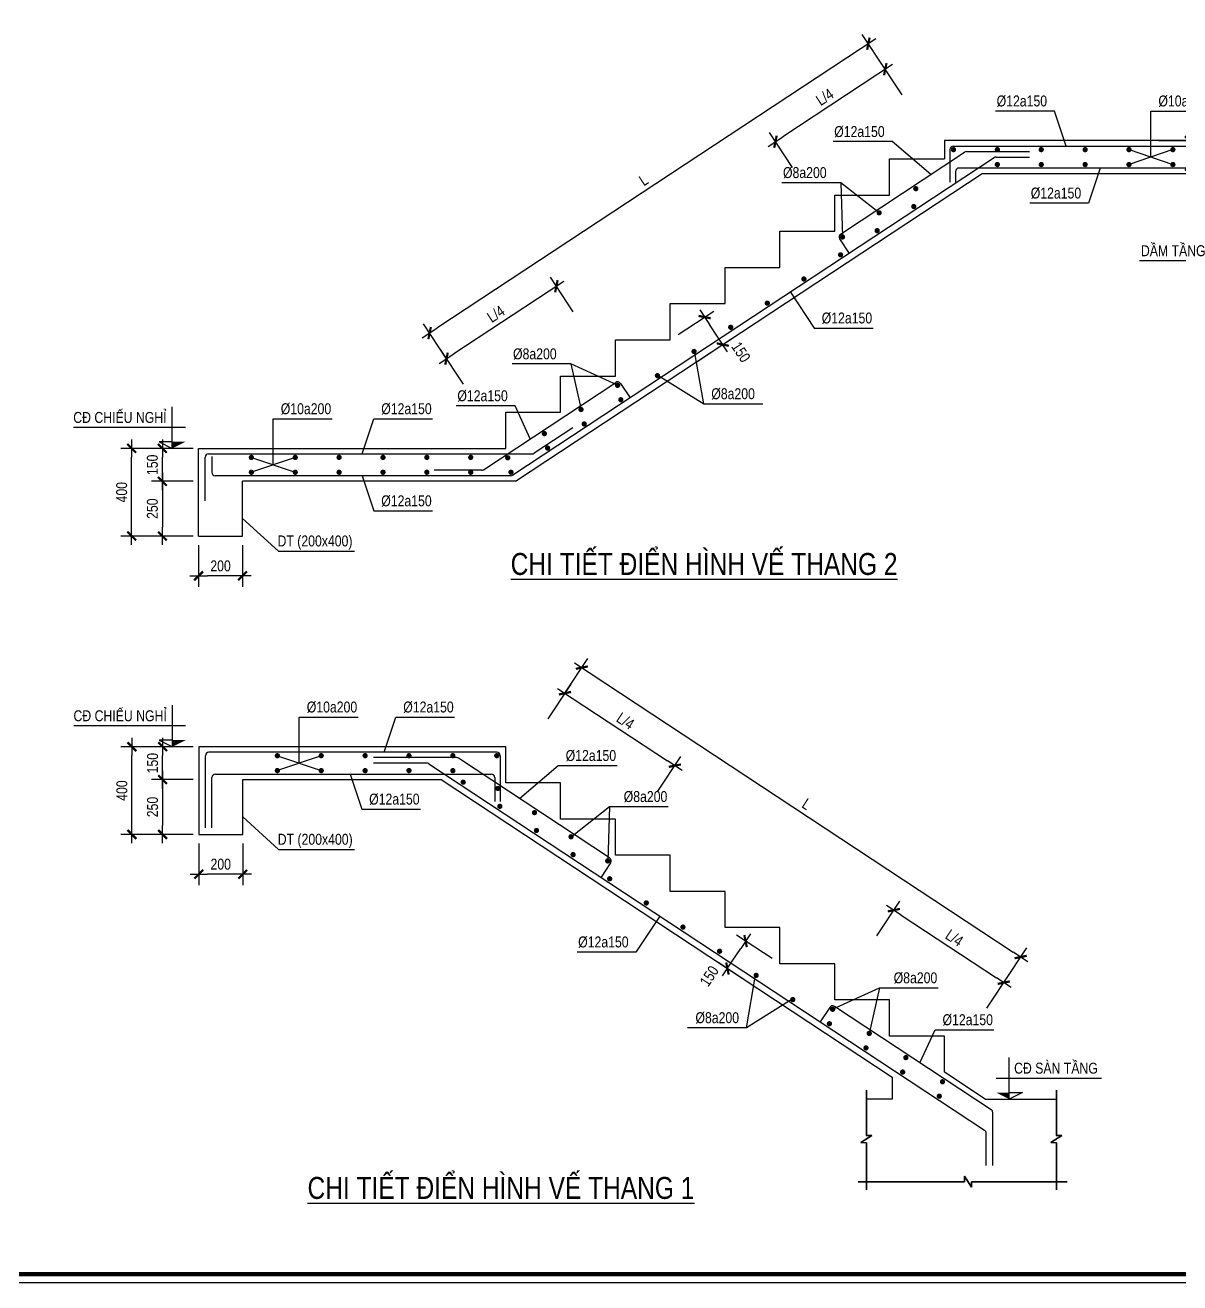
# Model space of a CAD drawing. Header units: millimetres. Extents: x 379264 to 1158416, y -283062 to 356890.
# Drawn here: x 1084734 to 1097892, y -30402 to -16063 of the extents above; entities that cross this region are included whole.
import ezdxf
from ezdxf.enums import TextEntityAlignment as Align

# ---------------------------------------------------------------- set-up
doc = ezdxf.new("R2010")
doc.units = ezdxf.units.MM
doc.linetypes.add('HIDDEN', pattern=[9.525, 6.35, -3.175])
for name, color, linetype in [('01PM. TEXT A', 3, 'Continuous'), ('02PM. TEXT B', 4, 'Continuous'), ('04PM. THIN', 7, 'Continuous'), ('05PM. FRAME', 4, 'Continuous'), ('06PM. HIDDEN', 4, 'HIDDEN'), ('08PM. SSS X', 6, 'Continuous'), ('11PM. DIM', 2, 'Continuous'), ('BLOCK A - CHI TIET THANG 4$0$Net cat Tuong', 4, 'Continuous')]:
    doc.layers.add(name, color=color, linetype=linetype)
doc.styles.add('[PMDC2013]STYLE', font='arial.ttf', dxfattribs={"width": 0.8})
doc.dimstyles.new('20', dxfattribs={"dimtxt": 250, "dimasz": 200, "dimexe": 250, "dimexo": 0, "dimgap": 100, "dimtad": 1, "dimdec": 0, "dimlfac": 0.2, "dimzin": 0, "dimdsep": 46, "dimtxsty": '[PMDC2013]STYLE', "dimblk": 'TICK', "dimcen": 0, "dimdle": 300, "dimclrd": 2, "dimclre": 2, "dimclrt": 4, "dimadec": 0, "dimazin": 0, "dimtfac": 0.004, "dimtdec": 0, "dimtix": 1, "dimtmove": 2, "dimatfit": 3, "dimldrblk": 'TICK', "dimfxl": 1, "dimtvp": 0.8, "dimtolj": 1, "dimtzin": 0, "dimarcsym": 0})

# ---------------------------------------------------------------- blocks, each defined once
blk = doc.blocks.new('CHG_XX_Khung ten')
blk.add_lwpolyline([(15, 579), (826, 579), (826, 15), (15, 15)], close=True)
at = {"color": 4, "linetype": 'Continuous', "const_width": 1}
blk.add_lwpolyline([(17, 577), (824, 577), (824, 17), (17, 17)], close=True, dxfattribs=at)
blk = doc.blocks.new('TICK')
at = {"color": 0, "linetype": 'ByBlock'}
blk.add_line((1, 0), (-1, 0), dxfattribs=at)
at = {"color": 7, "linetype": 'ByBlock', "const_width": 0.25}
blk.add_lwpolyline([(-0.5, -0.5), (0.5, 0.5)], dxfattribs=at)
blk = doc.blocks.new('*D1248')
at = {"layer": '11PM. DIM', "color": 2, "lineweight": -2, "ltscale": 0.3, "transparency": 16777216}
for p, q in [((792992, -252335), (792178, -251798)), ((792084, -252394), (792277, -252102)), ((792579, -252961), (791765, -252423))]:
    blk.add_line(p, q, dxfattribs=at)
at = {"layer": 'Defpoints', "color": 0, "ltscale": 0.3, "transparency": 16777216}
for p in [(792387, -251935), (792992, -252335), (792579, -252961)]:
    blk.add_point(p, dxfattribs=at)
at = {"layer": '11PM. DIM', "color": 2, "lineweight": -2, "ltscale": 0.3, "transparency": 16777216, "xscale": 200, "yscale": 200, "zscale": 200}
for p, rotation in [((792387, -251935), 56.57518881795108), ((791974, -252561), 236.5751888179511)]:
    blk.add_blockref('TICK', p, dxfattribs=dict(at, rotation=rotation))
at = {"layer": '11PM. DIM', "color": 4, "ltscale": 0.3, "transparency": 16777216, "insert": (791560, -252733), "char_height": 250, "attachment_point": 5, "rotation": 56.5752, "style": '[PMDC2013]STYLE'}
blk.add_mtext('\\A1;150', dxfattribs=at)
blk = doc.blocks.new('*D1249')
at = {"layer": '11PM. DIM', "color": 2, "lineweight": -2, "ltscale": 0.3, "transparency": 16777216}
for p, q in [((787885, -246867), (788409, -246074)), ((788438, -246393), (790608, -247825)), ((790389, -248520), (790912, -247727))]:
    blk.add_line(p, q, dxfattribs=at)
at = {"layer": 'Defpoints', "color": 0, "ltscale": 0.3, "transparency": 16777216}
for p in [(787885, -246867), (790775, -247935), (790389, -248520)]:
    blk.add_point(p, dxfattribs=at)
at = {"layer": '11PM. DIM', "color": 2, "lineweight": -2, "ltscale": 0.3, "transparency": 16777216, "xscale": 200, "yscale": 200, "zscale": 200}
for p, rotation in [((788271, -246283), 146.5751888142904), ((790775, -247935), 326.5751888142904)]:
    blk.add_blockref('TICK', p, dxfattribs=dict(at, rotation=rotation))
at = {"layer": '11PM. DIM', "color": 4, "ltscale": 0.3, "transparency": 16777216, "insert": (789649, -246918), "char_height": 250, "attachment_point": 5, "rotation": 326.5752, "style": '[PMDC2013]STYLE'}
blk.add_mtext('\\A1;L/4', dxfattribs=at)
blk = doc.blocks.new('*D1250')
at = {"layer": '11PM. DIM', "color": 2, "lineweight": -2, "ltscale": 0.3, "transparency": 16777216}
for p, q in [((795381, -251815), (795905, -251022)), ((795934, -251341), (798104, -252773)), ((797885, -253467), (798409, -252674))]:
    blk.add_line(p, q, dxfattribs=at)
at = {"layer": 'Defpoints', "color": 0, "ltscale": 0.3, "transparency": 16777216}
for p in [(795381, -251815), (798271, -252883), (797885, -253467)]:
    blk.add_point(p, dxfattribs=at)
at = {"layer": '11PM. DIM', "color": 2, "lineweight": -2, "ltscale": 0.3, "transparency": 16777216, "xscale": 200, "yscale": 200, "zscale": 200}
for p, rotation in [((795767, -251230), 146.5751888142904), ((798271, -252883), 326.5751888142904)]:
    blk.add_blockref('TICK', p, dxfattribs=dict(at, rotation=rotation))
at = {"layer": '11PM. DIM', "color": 4, "ltscale": 0.3, "transparency": 16777216, "insert": (797145, -251865), "char_height": 250, "attachment_point": 5, "rotation": 326.5752, "style": '[PMDC2013]STYLE'}
blk.add_mtext('\\A1;L/4', dxfattribs=at)
blk = doc.blocks.new('*U685')
at = {"const_width": 60}
for points in [[(-30, 0, 1), (30, 0, 1)], [(970, 0, 1), (1030, 0, 1)], [(1970, 0, 1), (2030, 0, 1)], [(2970, 0, 1), (3030, 0, 1)], [(3970, 0, 1), (4030, 0, 1)], [(4970, 0, 1), (5030, 0, 1)], [(5970, 0, 1), (6030, 0, 1)], [(6970, 0, 1), (7030, 0, 1)], [(7970, 0, 1), (8030, 0, 1)], [(8970, 0, 1), (9030, 0, 1)], [(9970, 0, 1), (10030, 0, 1)], [(10970, 0, 1), (11030, 0, 1)], [(11970, 0, 1), (12030, 0, 1)], [(12970, 0, 1), (13030, 0, 1)]]:
    blk.add_lwpolyline(points, format="xyb", close=True, dxfattribs=at)
blk = doc.blocks.new('*U812')
at = {"const_width": 60}
for points in [[(-30, 0, 1), (30, 0, 1)], [(970, 0, 1), (1030, 0, 1)], [(1970, 0, 1), (2030, 0, 1)], [(2970, 0, 1), (3030, 0, 1)]]:
    blk.add_lwpolyline(points, format="xyb", close=True, dxfattribs=at)
blk = doc.blocks.new('*U809')
at = {"const_width": 60}
for points in [[(-4970, 0, -1), (-5030, 0, -1)], [(-3970, 0, -1), (-4030, 0, -1)], [(-2970, 0, -1), (-3030, 0, -1)], [(-1970, 0, -1), (-2030, 0, -1)], [(-970, 0, -1), (-1030, 0, -1)], [(30, 0, -1), (-30, 0, -1)]]:
    blk.add_lwpolyline(points, format="xyb", close=True, dxfattribs=at)
blk = doc.blocks.new('*U811')
at = {"const_width": 60}
for points in [[(-3970, 0, -1), (-4030, 0, -1)], [(-2970, 0, -1), (-3030, 0, -1)], [(-1970, 0, -1), (-2030, 0, -1)], [(-970, 0, -1), (-1030, 0, -1)], [(30, 0, -1), (-30, 0, -1)]]:
    blk.add_lwpolyline(points, format="xyb", close=True, dxfattribs=at)
blk = doc.blocks.new('*D1251')
at = {"layer": '11PM. DIM', "color": 2, "lineweight": -2, "ltscale": 0.3, "transparency": 16777216}
for p, q in [((788271, -246283), (788794, -245490)), ((788823, -245809), (798489, -252189)), ((798271, -252883), (798794, -252090))]:
    blk.add_line(p, q, dxfattribs=at)
at = {"layer": 'Defpoints', "color": 0, "ltscale": 0.3, "transparency": 16777216}
for p in [(788271, -246283), (798656, -252299), (798271, -252883)]:
    blk.add_point(p, dxfattribs=at)
at = {"layer": '11PM. DIM', "color": 2, "lineweight": -2, "ltscale": 0.3, "transparency": 16777216, "xscale": 200, "yscale": 200, "zscale": 200}
for p, rotation in [((788656, -245699), 146.5751888142904), ((798656, -252299), 326.5751888142904)]:
    blk.add_blockref('TICK', p, dxfattribs=dict(at, rotation=rotation))
at = {"layer": '11PM. DIM', "color": 4, "ltscale": 0.3, "transparency": 16777216, "insert": (793780, -248811), "char_height": 250, "attachment_point": 5, "rotation": 326.5752, "style": '[PMDC2013]STYLE'}
blk.add_mtext('\\A1;L', dxfattribs=at)
blk = doc.blocks.new('*D1252')
at = {"layer": '11PM. DIM', "color": 2, "lineweight": -2, "ltscale": 0.3, "transparency": 16777216}
for p, q in [((779801, -247503), (778851, -247503)), ((779101, -248053), (779101, -247703)), ((779801, -248253), (778851, -248253))]:
    blk.add_line(p, q, dxfattribs=at)
at = {"layer": 'Defpoints', "color": 0, "ltscale": 0.3, "transparency": 16777216}
for p in [(779101, -247503), (779801, -247503), (779801, -248253)]:
    blk.add_point(p, dxfattribs=at)
at = {"layer": '11PM. DIM', "color": 2, "lineweight": -2, "ltscale": 0.3, "transparency": 16777216, "xscale": 200, "yscale": 200, "zscale": 200}
for p, rotation in [((779101, -247503), 90), ((779101, -248253), 270)]:
    blk.add_blockref('TICK', p, dxfattribs=dict(at, rotation=rotation))
at = {"layer": '11PM. DIM', "color": 4, "ltscale": 0.3, "transparency": 16777216, "insert": (778873, -247878), "char_height": 250, "attachment_point": 5, "rotation": 90, "style": '[PMDC2013]STYLE'}
blk.add_mtext('\\A1;150', dxfattribs=at)
blk = doc.blocks.new('*D1253')
at = {"layer": '11PM. DIM', "color": 2, "lineweight": -2, "ltscale": 0.3, "transparency": 16777216}
for p, q in [((779801, -248253), (778851, -248253)), ((779101, -248453), (779101, -249303)), ((779801, -249503), (778851, -249503))]:
    blk.add_line(p, q, dxfattribs=at)
at = {"layer": 'Defpoints', "color": 0, "ltscale": 0.3, "transparency": 16777216}
for p in [(779801, -248253), (779101, -249503), (779801, -249503)]:
    blk.add_point(p, dxfattribs=at)
at = {"layer": '11PM. DIM', "color": 2, "lineweight": -2, "ltscale": 0.3, "transparency": 16777216, "xscale": 200, "yscale": 200, "zscale": 200}
for p, rotation in [((779101, -248253), 90), ((779101, -249503), 270)]:
    blk.add_blockref('TICK', p, dxfattribs=dict(at, rotation=rotation))
at = {"layer": '11PM. DIM', "color": 4, "ltscale": 0.3, "transparency": 16777216, "insert": (778873, -248878), "char_height": 250, "attachment_point": 5, "rotation": 90, "style": '[PMDC2013]STYLE'}
blk.add_mtext('\\A1;250', dxfattribs=at)
blk = doc.blocks.new('*D1254')
at = {"layer": '11PM. DIM', "color": 2, "lineweight": -2, "ltscale": 0.3, "transparency": 16777216}
for p, q in [((779101, -247503), (778151, -247503)), ((778401, -249303), (778401, -247703)), ((779101, -249503), (778151, -249503))]:
    blk.add_line(p, q, dxfattribs=at)
at = {"layer": 'Defpoints', "color": 0, "ltscale": 0.3, "transparency": 16777216}
for p in [(778401, -247503), (779101, -247503), (779101, -249503)]:
    blk.add_point(p, dxfattribs=at)
at = {"layer": '11PM. DIM', "color": 2, "lineweight": -2, "ltscale": 0.3, "transparency": 16777216, "xscale": 200, "yscale": 200, "zscale": 200}
for p, rotation in [((778401, -247503), 90), ((778401, -249503), 270)]:
    blk.add_blockref('TICK', p, dxfattribs=dict(at, rotation=rotation))
at = {"layer": '11PM. DIM', "color": 4, "ltscale": 0.3, "transparency": 16777216, "insert": (778173, -248503), "char_height": 250, "attachment_point": 5, "rotation": 90, "style": '[PMDC2013]STYLE'}
blk.add_mtext('\\A1;400', dxfattribs=at)
blk = doc.blocks.new('*D1255')
at = {"layer": '11PM. DIM', "color": 2, "lineweight": -2, "ltscale": 0.3, "transparency": 16777216}
for p, q in [((779926, -249711), (779926, -250661)), ((780926, -249711), (780926, -250661)), ((780726, -250411), (780126, -250411))]:
    blk.add_line(p, q, dxfattribs=at)
at = {"layer": 'Defpoints', "color": 0, "ltscale": 0.3, "transparency": 16777216}
for p in [(779926, -249711), (780926, -249711), (779926, -250411)]:
    blk.add_point(p, dxfattribs=at)
at = {"layer": '11PM. DIM', "color": 2, "lineweight": -2, "ltscale": 0.3, "transparency": 16777216, "xscale": 200, "yscale": 200, "zscale": 200, "rotation": 180}
blk.add_blockref('TICK', (779926, -250411), dxfattribs=at)
at = {"layer": '11PM. DIM', "color": 2, "lineweight": -2, "ltscale": 0.3, "transparency": 16777216, "xscale": 200, "yscale": 200, "zscale": 200}
blk.add_blockref('TICK', (780926, -250411), dxfattribs=at)
at = {"layer": '11PM. DIM', "color": 4, "ltscale": 0.3, "transparency": 16777216, "insert": (780426, -250183), "char_height": 250, "attachment_point": 5, "style": '[PMDC2013]STYLE'}
blk.add_mtext('\\A1;200', dxfattribs=at)
blk = doc.blocks.new('*U810')
at = {"layer": '04PM. THIN'}
for p, q in [((0, 0), (0, 950)), ((-300, 475), (2250, 475)), ((0, 150), (300, 150)), ((300, 150), (0, 0))]:
    blk.add_line(p, q, dxfattribs=at)
at = {"layer": '04PM. THIN', "linetype": 'ByBlock'}
blk.add_line((-475, 0), (475, 0), dxfattribs=at)
at = {"layer": '04PM. THIN'}
blk.add_solid([(0, 0), (0, 150), (-300, 150)], dxfattribs=at)
blk = doc.blocks.new('*U1034')
at = {"layer": '04PM. THIN'}
for p, q in [((0, 0), (0, 950)), ((-300, 475), (2100, 475)), ((0, 150), (300, 150)), ((300, 150), (0, 0))]:
    blk.add_line(p, q, dxfattribs=at)
at = {"layer": '04PM. THIN', "linetype": 'ByBlock'}
blk.add_line((-475, 0), (475, 0), dxfattribs=at)
at = {"layer": '04PM. THIN'}
blk.add_solid([(0, 0), (0, 150), (-300, 150)], dxfattribs=at)
blk = doc.blocks.new('*D1259')
at = {"layer": '11PM. DIM', "color": 2, "lineweight": -2, "ltscale": 0.3, "transparency": 16777216}
for p, q in [((10929, 2593), (11743, 3130)), ((11837, 2533), (11644, 2826)), ((11342, 1967), (12156, 2504))]:
    blk.add_line(p, q, dxfattribs=at)
at = {"layer": 'Defpoints', "color": 0, "ltscale": 0.3, "transparency": 16777216}
for p in [(11534, 2993), (10929, 2593), (11342, 1967)]:
    blk.add_point(p, dxfattribs=at)
at = {"layer": '11PM. DIM', "color": 2, "lineweight": -2, "ltscale": 0.3, "transparency": 16777216, "xscale": 200, "yscale": 200, "zscale": 200}
for p, rotation in [((11534, 2993), 123.4248111830492), ((11947, 2367), 303.4248111830492)]:
    blk.add_blockref('TICK', p, dxfattribs=dict(at, rotation=rotation))
at = {"layer": '11PM. DIM', "color": 4, "ltscale": 0.3, "transparency": 16777216, "insert": (12361, 2195), "char_height": 250, "attachment_point": 5, "rotation": 303.4248, "style": '[PMDC2013]STYLE'}
blk.add_mtext('\\A1;150', dxfattribs=at)
blk = doc.blocks.new('*D1260')
at = {"layer": '11PM. DIM', "color": 2, "lineweight": -2, "ltscale": 0.3, "transparency": 16777216}
for p, q in [((16036, 8061), (15513, 8853)), ((15483, 8535), (13314, 7102)), ((13532, 6408), (13009, 7201))]:
    blk.add_line(p, q, dxfattribs=at)
at = {"layer": 'Defpoints', "color": 0, "ltscale": 0.3, "transparency": 16777216}
for p in [(16036, 8061), (13147, 6992), (13532, 6408)]:
    blk.add_point(p, dxfattribs=at)
at = {"layer": '11PM. DIM', "color": 2, "lineweight": -2, "ltscale": 0.3, "transparency": 16777216, "xscale": 200, "yscale": 200, "zscale": 200}
for p, rotation in [((15650, 8645), 33.42481118304916), ((13147, 6992), 213.4248111830492)]:
    blk.add_blockref('TICK', p, dxfattribs=dict(at, rotation=rotation))
at = {"layer": '11PM. DIM', "color": 4, "ltscale": 0.3, "transparency": 16777216, "insert": (14272, 8010), "char_height": 250, "attachment_point": 5, "rotation": 33.4248, "style": '[PMDC2013]STYLE'}
blk.add_mtext('\\A1;L/4', dxfattribs=at)
blk = doc.blocks.new('*D1261')
at = {"layer": '11PM. DIM', "color": 2, "lineweight": -2, "ltscale": 0.3, "transparency": 16777216}
for p, q in [((8540, 3113), (8017, 3906)), ((7987, 3587), (5817, 2155)), ((6036, 1461), (5513, 2253))]:
    blk.add_line(p, q, dxfattribs=at)
at = {"layer": 'Defpoints', "color": 0, "ltscale": 0.3, "transparency": 16777216}
for p in [(8540, 3113), (5650, 2045), (6036, 1461)]:
    blk.add_point(p, dxfattribs=at)
at = {"layer": '11PM. DIM', "color": 2, "lineweight": -2, "ltscale": 0.3, "transparency": 16777216, "xscale": 200, "yscale": 200, "zscale": 200}
for p, rotation in [((8154, 3697), 33.42481118304916), ((5650, 2045), 213.4248111830492)]:
    blk.add_blockref('TICK', p, dxfattribs=dict(at, rotation=rotation))
at = {"layer": '11PM. DIM', "color": 4, "ltscale": 0.3, "transparency": 16777216, "insert": (6776, 3062), "char_height": 250, "attachment_point": 5, "rotation": 33.4248, "style": '[PMDC2013]STYLE'}
blk.add_mtext('\\A1;L/4', dxfattribs=at)
blk = doc.blocks.new('*U580')
at = {"const_width": 60}
for points in [[(-30, 0, 1), (30, 0, 1)], [(970, 0, 1), (1030, 0, 1)], [(1970, 0, 1), (2030, 0, 1)], [(2970, 0, 1), (3030, 0, 1)], [(3970, 0, 1), (4030, 0, 1)], [(4970, 0, 1), (5030, 0, 1)], [(5970, 0, 1), (6030, 0, 1)], [(6970, 0, 1), (7030, 0, 1)], [(7970, 0, 1), (8030, 0, 1)], [(8970, 0, 1), (9030, 0, 1)], [(9970, 0, 1), (10030, 0, 1)], [(10970, 0, 1), (11030, 0, 1)]]:
    blk.add_lwpolyline(points, format="xyb", close=True, dxfattribs=at)
blk = doc.blocks.new('*U579')
at = {"const_width": 60}
for points in [[(-30, 0, 1), (30, 0, 1)], [(970, 0, 1), (1030, 0, 1)], [(1970, 0, 1), (2030, 0, 1)]]:
    blk.add_lwpolyline(points, format="xyb", close=True, dxfattribs=at)
blk = doc.blocks.new('*D1262')
at = {"layer": '11PM. DIM', "color": 2, "lineweight": -2, "ltscale": 0.3, "transparency": 16777216}
for p, q in [((15650, 8645), (15127, 9438)), ((15098, 9119), (5432, 2739)), ((5650, 2045), (5127, 2838))]:
    blk.add_line(p, q, dxfattribs=at)
at = {"layer": 'Defpoints', "color": 0, "ltscale": 0.3, "transparency": 16777216}
for p in [(15650, 8645), (5265, 2629), (5650, 2045)]:
    blk.add_point(p, dxfattribs=at)
at = {"layer": '11PM. DIM', "color": 2, "lineweight": -2, "ltscale": 0.3, "transparency": 16777216, "xscale": 200, "yscale": 200, "zscale": 200}
for p, rotation in [((15265, 9229), 33.42481118304916), ((5265, 2629), 213.4248111830492)]:
    blk.add_blockref('TICK', p, dxfattribs=dict(at, rotation=rotation))
at = {"layer": '11PM. DIM', "color": 4, "ltscale": 0.3, "transparency": 16777216, "insert": (10141, 6117), "char_height": 250, "attachment_point": 5, "rotation": 33.4248, "style": '[PMDC2013]STYLE'}
blk.add_mtext('\\A1;L', dxfattribs=at)
blk = doc.blocks.new('*D1263')
at = {"layer": '11PM. DIM', "color": 2, "lineweight": -2, "ltscale": 0.3, "transparency": 16777216}
for p, q in [((-126, 0), (-1076, 0)), ((-826, -550), (-826, -200)), ((-126, -750), (-1076, -750))]:
    blk.add_line(p, q, dxfattribs=at)
at = {"layer": 'Defpoints', "color": 0, "ltscale": 0.3, "transparency": 16777216}
for p in [(-826, 0), (-126, 0), (-126, -750)]:
    blk.add_point(p, dxfattribs=at)
at = {"layer": '11PM. DIM', "color": 2, "lineweight": -2, "ltscale": 0.3, "transparency": 16777216, "xscale": 200, "yscale": 200, "zscale": 200}
for p, rotation in [((-826, 0), 90), ((-826, -750), 270)]:
    blk.add_blockref('TICK', p, dxfattribs=dict(at, rotation=rotation))
at = {"layer": '11PM. DIM', "color": 4, "ltscale": 0.3, "transparency": 16777216, "insert": (-1053, -375), "char_height": 250, "attachment_point": 5, "rotation": 90, "style": '[PMDC2013]STYLE'}
blk.add_mtext('\\A1;150', dxfattribs=at)
blk = doc.blocks.new('*D1264')
at = {"layer": '11PM. DIM', "color": 2, "lineweight": -2, "ltscale": 0.3, "transparency": 16777216}
for p, q in [((-126, -750), (-1076, -750)), ((-826, -950), (-826, -1800)), ((-126, -2000), (-1076, -2000))]:
    blk.add_line(p, q, dxfattribs=at)
at = {"layer": 'Defpoints', "color": 0, "ltscale": 0.3, "transparency": 16777216}
for p in [(-126, -750), (-826, -2000), (-126, -2000)]:
    blk.add_point(p, dxfattribs=at)
at = {"layer": '11PM. DIM', "color": 2, "lineweight": -2, "ltscale": 0.3, "transparency": 16777216, "xscale": 200, "yscale": 200, "zscale": 200}
for p, rotation in [((-826, -750), 90), ((-826, -2000), 270)]:
    blk.add_blockref('TICK', p, dxfattribs=dict(at, rotation=rotation))
at = {"layer": '11PM. DIM', "color": 4, "ltscale": 0.3, "transparency": 16777216, "insert": (-1053, -1375), "char_height": 250, "attachment_point": 5, "rotation": 90, "style": '[PMDC2013]STYLE'}
blk.add_mtext('\\A1;250', dxfattribs=at)
blk = doc.blocks.new('*D1265')
at = {"layer": '11PM. DIM', "color": 2, "lineweight": -2, "ltscale": 0.3, "transparency": 16777216}
for p, q in [((-826, 0), (-1776, 0)), ((-1526, -1800), (-1526, -200)), ((-826, -2000), (-1776, -2000))]:
    blk.add_line(p, q, dxfattribs=at)
at = {"layer": 'Defpoints', "color": 0, "ltscale": 0.3, "transparency": 16777216}
for p in [(-1526, 0), (-826, 0), (-826, -2000)]:
    blk.add_point(p, dxfattribs=at)
at = {"layer": '11PM. DIM', "color": 2, "lineweight": -2, "ltscale": 0.3, "transparency": 16777216, "xscale": 200, "yscale": 200, "zscale": 200}
for p, rotation in [((-1526, 0), 90), ((-1526, -2000), 270)]:
    blk.add_blockref('TICK', p, dxfattribs=dict(at, rotation=rotation))
at = {"layer": '11PM. DIM', "color": 4, "ltscale": 0.3, "transparency": 16777216, "insert": (-1753, -1000), "char_height": 250, "attachment_point": 5, "rotation": 90, "style": '[PMDC2013]STYLE'}
blk.add_mtext('\\A1;400', dxfattribs=at)
blk = doc.blocks.new('*D1266')
at = {"layer": '11PM. DIM', "color": 2, "lineweight": -2, "ltscale": 0.3, "transparency": 16777216}
for p, q in [((0, -2208), (0, -3158)), ((1000, -2208), (1000, -3158)), ((800, -2908), (200, -2908))]:
    blk.add_line(p, q, dxfattribs=at)
at = {"layer": 'Defpoints', "color": 0, "ltscale": 0.3, "transparency": 16777216}
for p in [(0, -2208), (1000, -2208), (0, -2908)]:
    blk.add_point(p, dxfattribs=at)
at = {"layer": '11PM. DIM', "color": 2, "lineweight": -2, "ltscale": 0.3, "transparency": 16777216, "xscale": 200, "yscale": 200, "zscale": 200, "rotation": 180}
blk.add_blockref('TICK', (0, -2908), dxfattribs=at)
at = {"layer": '11PM. DIM', "color": 2, "lineweight": -2, "ltscale": 0.3, "transparency": 16777216, "xscale": 200, "yscale": 200, "zscale": 200}
blk.add_blockref('TICK', (1000, -2908), dxfattribs=at)
at = {"layer": '11PM. DIM', "color": 4, "ltscale": 0.3, "transparency": 16777216, "insert": (500, -2681), "char_height": 250, "attachment_point": 5, "style": '[PMDC2013]STYLE'}
blk.add_mtext('\\A1;200', dxfattribs=at)
blk = doc.blocks.new('*D1267')
at = {"layer": '11PM. DIM', "color": 2, "lineweight": -2, "ltscale": 0.3, "transparency": 16777216}
for p, q in [((21882, 7017), (22832, 7017)), ((22582, 6467), (22582, 6817)), ((21882, 6267), (22832, 6267))]:
    blk.add_line(p, q, dxfattribs=at)
at = {"layer": 'Defpoints', "color": 0, "ltscale": 0.3, "transparency": 16777216}
for p in [(21882, 7017), (22582, 7017), (21882, 6267)]:
    blk.add_point(p, dxfattribs=at)
at = {"layer": '11PM. DIM', "color": 2, "lineweight": -2, "ltscale": 0.3, "transparency": 16777216, "xscale": 200, "yscale": 200, "zscale": 200}
for p, rotation in [((22582, 7017), 90), ((22582, 6267), 270)]:
    blk.add_blockref('TICK', p, dxfattribs=dict(at, rotation=rotation))
at = {"layer": '11PM. DIM', "color": 4, "ltscale": 0.3, "transparency": 16777216, "insert": (22801, 5858), "char_height": 250, "attachment_point": 5, "rotation": 90, "style": '[PMDC2013]STYLE'}
blk.add_mtext('\\A1;150', dxfattribs=at)
blk = doc.blocks.new('*U647')
at = {"const_width": 60}
blk.add_lwpolyline([(30, 0, -1), (-30, 0, -1)], format="xyb", close=True, dxfattribs=at)
blk = doc.blocks.new('A$C75AD71AA')
at = {"layer": '04PM. THIN'}
for p, q in [((-4205, -205), (-5205, -545)), ((-5205, -205), (-4205, -545)), ((2363.2, -1366.5), (2324.1, -2604.6)), ((5485.6, -6409.2), (5695.9, -5207.3)), ((8515.8, -5499.8), (8284.6, -6538.5))]:
    blk.add_line(p, q, dxfattribs=at)
at = {"layer": '04PM. THIN', "flags": 128}
for points in [[(-4705, -375), (-4705, 675), (-3363.6, 675)], [(-2770.2, -125), (-2505.9, 675), (-1164.5, 675)], [(312.6, -1181.1), (1196.1, -431), (2537.5, -431)], [(-3547.7, -625), (-3283.4, -1425), (-1942, -1425)], [(1489.5, -2053.7), (2363.2, -1366.5), (3704.6, -1366.5)], [(-5995, -1600.6), (-5175.4, -2340.7), (-3445.4, -2340.7)], [(3510.4, -3860.7), (2968.3, -4682.1), (1626.9, -4682.1)], [(7450, -5987.6), (8515.8, -5499.8), (9857.2, -5499.8)], [(6530.5, -5758.2), (5485.6, -6409.2), (4144.2, -6409.2)], [(9440.5, -7205.5), (9785, -6455.3), (11126.4, -6455.3)]]:
    blk.add_lwpolyline(points, dxfattribs=at)
at = {"layer": '04PM. THIN'}
for points in [[(8223.8, -10102.7), (8223.8, -10102.7), (8223.8, -9029.8), (8096.5, -9028.8), (8347.2, -8869.1), (8223.8, -8869.1), (8223.8, -7835.1), (8223.8, -7835.1), (8223.8, -8869.4), (8347.2, -8869.1), (8096.5, -9028.8), (8223.8, -9029.3)], [(12550.2, -10102.7), (12550.2, -10102.7), (12550.2, -9029.8), (12422.9, -9028.8), (12673.7, -8869.1), (12550.2, -8869.1), (12550.2, -7835.1), (12550.2, -7835.1), (12550.2, -8869.4), (12673.7, -8869.1), (12422.9, -9028.8), (12550.2, -9029.3)], [(8033.1, -9920.4), (8033.1, -9920.4), (10454.9, -9920.4), (10455.8, -9793.1), (10615.5, -10043.9), (10615.5, -9920.4), (12794.7, -9920.4), (12794.7, -9920.4), (10615.3, -9920.4), (10615.5, -10043.9), (10455.8, -9793.1), (10455.4, -9920.4)]]:
    blk.add_lwpolyline(points, close=True, dxfattribs=at)
at = {"layer": '05PM. FRAME', "ltscale": 0.25}
for p, q in [((-6995, 0), (-6995, -2000)), ((-5995, -750), (-1475.2, -750)), ((-5995, -2000), (-5995, -750)), ((-6995, -2000), (-5995, -2000)), ((10924.2, -8035), (10000, -7425)), ((10924.2, -8035), (12550.2, -8035))]:
    blk.add_line(p, q, dxfattribs=at)
for points in [[(10000, -7425), (10000, -7425), (10000, -6600), (8750, -6600), (8750, -5775), (7500, -5775), (7500, -4950), (6250, -4950), (6250, -4125), (5000, -4125), (5000, -3300), (3750, -3300), (3750, -2475), (2500, -2475), (2500, -1650), (1250, -1650), (1250, -825), (0, -825), (0, 0), (-6995, 0)], [(-1475.2, -750), (8805.1, -7535), (8805.1, -8035), (8223.8, -8035)]]:
    blk.add_lwpolyline(points, dxfattribs=at)
at = {"layer": '08PM. SSS X', "ltscale": 400}
for p, q in [((-6845, -1850), (-6845, -205)), ((-205, -125), (-6765, -125)), ((-1122.2, -250), (-3011.9, -250)), ((2368.2, -2537.8), (-1078.1, -263.2)), ((-125, -205), (-125, -1247.4)), ((-1795.1, -375), (-3011.9, -375)), ((-1751, -388.2), (10914.1, -8747.2)), ((-6695, -1850), (-6695, -705)), ((-6615, -625), (-330, -625)), ((-250, -705), (-250, -1247.4)), ((2390.9, -2648.6), (2173.3, -2978.3)), ((7383.2, -5943.6), (7165.7, -6273.2)), ((11064.1, -8277.1), (7494.1, -5920.9)), ((11100, -9547.6), (11100, -8343.8)), ((10950, -9547.6), (10950, -8814))]:
    blk.add_line(p, q, dxfattribs=at)
for centre, start, end in [((-6765, -205), 90, 180), ((-1122.2, -330), 56.57519, 90), ((-205, -205), 0, 90), ((-1795.1, -455), 56.57519, 90), ((-6615, -705), 90, 180), ((-330, -705), 0, 90), ((2324.1, -2604.6), 326.57519, 56.57519), ((7450, -5987.6), 56.57519, 146.57519), ((11020, -8343.8), 0, 56.57519), ((10870, -8814), 0, 56.57519)]:
    blk.add_arc(centre, 80, start, end, dxfattribs=at)
at = {"layer": '02PM. TEXT B', "ltscale": 500, "xscale": -1}
blk.add_blockref('*U810', (-7595.5, 0), dxfattribs=at)
at = {"layer": '02PM. TEXT B', "ltscale": 500}
blk.add_blockref('*U1034', (11475, -8035), dxfattribs=at)
at = {"layer": '04PM. THIN'}
blk.add_blockref('*U809', (-205, -205), dxfattribs=at)
at = {"layer": '04PM. THIN', "xscale": -1}
for name, p, rotation in [('*U811', (-1205, -545), 180), ('*U812', (7450, -5987.6), 146.5751888173855)]:
    blk.add_blockref(name, p, dxfattribs=dict(at, rotation=rotation))
at = {"layer": '04PM. THIN'}
for name, p, rotation in [('*U685', (9880.8, -7969.4), 146.5751888174145), ('*U812', (2324.1, -2604.6), 146.5751888173837)]:
    blk.add_blockref(name, p, dxfattribs=dict(at, rotation=rotation))
at = {"layer": '01PM. TEXT A', "style": '[PMDC2013]STYLE', "width": 0.8}
blk.add_text('%%UCHI TIẾT ĐIỂN HÌNH VẾ THANG 1', height=500, dxfattribs=at).set_placement((-109.3, -10310.9), align=Align.CENTER)
at = {"layer": '02PM. TEXT B', "ltscale": 500, "style": '[PMDC2013]STYLE', "width": 0.8}
for s, p in [('CĐ CHIẾU NGHỈ', (-9851.4, 705, 0)), ('CĐ SÀN TẦNG', (11586, -7330, 0))]:
    blk.add_text(s, height=250, dxfattribs=at).set_placement(p, align=Align.MIDDLE_LEFT)
at = {"layer": '02PM. TEXT B', "color": 4, "style": '[PMDC2013]STYLE', "width": 0.8}
for s, p in [('%%C10a200', (-4534.9, 780)), ('%%C12a150', (-2335.9, 780)), ('%%C12a150', (1366.2, -326)), ('%%C12a150', (-3113.3, -1320)), ('%%C8a200', (2688.6, -1261.5)), ('DT (200x400)', (-5196.3, -2235.7)), ('%%C12a150', (1650.6, -4577.1)), ('%%C8a200', (8841.3, -5394.8)), ('%%C8a200', (4323.3, -6304.2)), ('%%C12a150', (9955.1, -6350.3))]:
    blk.add_text(s, height=250, dxfattribs=at).set_placement(p)
at = {"layer": '11PM. DIM', "ltscale": 0.3}
for base, p1, p2, text, picture, middle in [((11735.2, -4796), (1349.6, 1219.8), (11349.6, -5380.2), 'L', '*D1251', (6859.1, -1308.2)), ((3853.4, -432.7), (964, 635.6), (3467.8, -1017), 'L/4', '*D1249', (2727.8, 584.9)), ((11349.6, -5380.2), (8460.1, -4311.9), (10964, -5964.4), 'L/4', '*D1250', (10223.9, -4362.6))]:
    dim = blk.add_linear_dim(base=base, p1=p1, p2=p2, angle=326.57519, text=text, dimstyle='20', override={"dimtxsty": '[PMDC2013]STYLE'}, dxfattribs=at)
    dim.commit()
    dim.dimension.update_dxf_attribs({"geometry": picture, "text_midpoint": middle, "insert": (-786921.2, 247502.7)})
for base, p1, p2, angle, picture, middle in [((-8520.5, 0), (-7820.5, -2000), (-7820.5, 0), 90, '*D1254', (-8748.2, -1000)), ((-7820.5, 0), (-7120.5, -750), (-7120.5, 0), 90, '*D1252', (-8048.2, -375)), ((-7820.5, -2000), (-7120.5, -750), (-7120.5, -2000), 270, '*D1253', (-8048.2, -1375)), ((-6995, -2908.3), (-5995, -2208.3), (-6995, -2208.3), 180, '*D1255', (-6495, -2680.6))]:
    dim = blk.add_linear_dim(base=base, p1=p1, p2=p2, angle=angle, dimstyle='20', override={"dimtxsty": '[PMDC2013]STYLE'}, dxfattribs=at)
    dim.commit()
    dim.dimension.update_dxf_attribs({"geometry": picture, "text_midpoint": middle, "insert": (-786921.2, 247502.7)})
dim = blk.add_linear_dim(base=(5465.9, -4432.5), p1=(5657.9, -5457.8), p2=(6071, -4831.9), angle=56.57519, dimstyle='20', dxfattribs=at)
dim.commit()
dim.dimension.update_dxf_attribs({"geometry": '*D1248', "text_midpoint": (4638.8, -5230.2), "dimtype": 128, "insert": (-786921.2, 247502.7)})
blk = doc.blocks.new('A$C00D42E30')
at = {"layer": '04PM. THIN'}
for p, q in [((22205, 6811.7), (21205, 6471.7)), ((21205, 6811.7), (22205, 6471.7)), ((14636.8, 6058.5), (14675.8, 4820.4)), ((11514.3, 1015.8), (11304.1, 2217.7)), ((8484.1, 1925.2), (8715.3, 886.5)), ((1202.4, -206.2, 0), (2202.4, -546.2, 0)), ((2202.4, -206.2, 0), (1202.4, -546.2, 0))]:
    blk.add_line(p, q, dxfattribs=at)
at = {"layer": '04PM. THIN', "flags": 128}
for points in [[(19770.2, 6891.7), (19505.9, 7691.7), (18164.5, 7691.7)], [(21705, 6641.7), (21705, 7691.7), (23046.4, 7691.7)], [(16687.3, 6243.9), (15803.8, 6994), (14462.4, 6994)], [(20547.7, 6391.7), (20283.4, 5591.7), (18942, 5591.7)], [(15510.4, 5371.3), (14636.8, 6058.5), (13295.4, 6058.5)], [(23994.9, 5016.7), (23175.3, 4276.6), (21445.4, 4276.6)], [(13489.6, 3564.3), (14031.7, 2742.9), (15373.1, 2742.9)], [(9550, 1437.4), (8484.1, 1925.2), (7142.7, 1925.2)], [(10469.5, 1666.8), (11514.3, 1015.8), (12855.7, 1015.8)], [(7559.5, 219.5), (7215, 969.7), (5873.6, 969.7)], [(1000, -1600.6), (1819.6, -2340.7), (3549.5, -2340.7)]]:
    blk.add_lwpolyline(points, dxfattribs=at)
at = {"layer": '04PM. THIN'}
blk.add_lwpolyline([(27027.9, 5567.7), (27027.9, 5567.7), (27027.9, 6349.8), (26900.6, 6350.7), (27151.3, 6510.4), (27027.9, 6510.4), (27027.9, 7216.6), (27027.9, 7216.6), (27027.9, 6510.2), (27151.3, 6510.4), (26900.6, 6350.7), (27027.9, 6350.3)], close=True, dxfattribs=at)
at = {"layer": '04PM. THIN', "elevation": 0, "flags": 128}
for points in [[(1702.4, -376.2), (1702.4, 673.8), (3043.8, 673.8)], [(3728.2, -126.2), (3992.5, 673.8), (5333.9, 673.8)], [(3728.2, -626.2), (3992.5, -1426.2), (5333.9, -1426.2)]]:
    blk.add_lwpolyline(points, dxfattribs=at)
at = {"layer": '05PM. FRAME', "ltscale": 0.25}
for p, q in [((7225.2, -750), (1000, -750)), ((1000, -2000), (1000, -750)), ((0, -2000), (1000, -2000))]:
    blk.add_line(p, q, dxfattribs=at)
for points in [[(7000, 0), (7000, 0), (7000, 825), (8250, 825), (8250, 1650), (9500, 1650), (9500, 2475), (10750, 2475), (10750, 3300), (12000, 3300), (12000, 4125), (13250, 4125), (13250, 4950), (14500, 4950), (14500, 5775), (15750, 5775), (15750, 6600), (17000, 6600), (17000, 6600), (17000, 6600)], [(23249.9, 6266.7), (23249.9, 5016.7), (25750, 5016.7), (25750, 5766.7), (27027.9, 5766.7)], [(0, -2000), (0, 0), (7000, 0)]]:
    blk.add_lwpolyline(points, dxfattribs=at)
at = {"layer": '06PM. HIDDEN', "linetype": 'HIDDEN', "ltscale": 0.25}
blk.add_line((23249.9, 6266.7), (23249.9, 7016.7), dxfattribs=at)
at = {"layer": '08PM. SSS X', "ltscale": 400}
for p, q in [((17205, 6891.7), (25025, 6891.7)), ((18132.3, 6628.4), (7162.3, -611.8)), ((14631.8, 4887.2), (17459.4, 6753.4)), ((17125, 6811.7), (17125, 6071.3)), ((17503.4, 6766.7), (18936.3, 6766.7)), ((18176.4, 6641.7), (18936.3, 6641.7)), ((17250, 6311.7), (17250, 6071.3)), ((25025, 6391.7), (17330, 6391.7)), ((14609.1, 4776.4), (14826.6, 4446.7)), ((6489.4, -486.8), (9505.9, 1504.1)), ((9616.7, 1481.4), (9834.3, 1151.8)), ((8528.8, 469.9), (7648.1, -111.4)), ((150, -1192.6), (150, -205)), ((224, -125.2), (7604, -124.7)), ((300, -186.5), (300, -545)), ((6445.3, -500), (5366.3, -500)), ((7118.2, -625), (380, -625))]:
    blk.add_line(p, q, dxfattribs=at)
for centre, start, end in [((17205, 6811.7), 90, 180), ((17503.4, 6686.7), 90, 123.42481), ((18176.4, 6561.7), 90, 123.42481), ((17330, 6311.7), 90, 180), ((14675.8, 4820.4), 123.42481, 213.42481), ((9550, 1437.4), 33.42481, 123.42481), ((230, -205), 90, 180), ((7604, -44.7), 270.01477, 303.42481), ((380, -545), 180, 270), ((6445.3, -420), 270, 303.42481), ((7118.2, -545), 270, 303.42481)]:
    blk.add_arc(centre, 80, start, end, dxfattribs=at)
at = {"layer": 'BLOCK A - CHI TIET THANG 4$0$Net cat Tuong'}
blk.add_line((27027.9, 7016.7), (23249.9, 7016.7), dxfattribs=at)
for points in [[(23249.9, 7016.7), (17000, 7016.7), (17000, 6600)], [(7225.2, -750), (17856.5, 6266.7), (23249.9, 6266.7)]]:
    blk.add_lwpolyline(points, dxfattribs=at)
at = {"layer": '02PM. TEXT B', "ltscale": 500}
blk.add_blockref('*U1034', (24589.9, 7015), dxfattribs=at)
at = {"layer": '02PM. TEXT B', "ltscale": 500, "xscale": -1}
blk.add_blockref('*U810', (-600.6, 0), dxfattribs=at)
at = {"layer": '04PM. THIN', "xscale": -1}
for name, p in [('*U809', (17205, 6811.7)), ('*U647', (23100.9, 6811.7)), ('*U809', (1202.4, -206.2, 0))]:
    blk.add_blockref(name, p, dxfattribs=at)
at = {"layer": '04PM. THIN'}
for name, p, rotation in [('*U811', (18205, 6471.7), 180), ('*U647', (23100.9, 6471.7), 180), ('*U812', (9550, 1437.4), 213.4248111826145), ('*U809', (1202.4, -545.1, 0), 180)]:
    blk.add_blockref(name, p, dxfattribs=dict(at, rotation=rotation))
at = {"layer": '04PM. THIN', "xscale": -1}
for name, p, rotation in [('*U579', (14675.8, 4820.4), 213.4248111826163), ('*U580', (7119.1, -544.4), 213.4248111825855)]:
    blk.add_blockref(name, p, dxfattribs=dict(at, rotation=rotation))
at = {"layer": '01PM. TEXT A', "style": '[PMDC2013]STYLE', "width": 0.8}
blk.add_text('%%UCHI TIẾT ĐIỂN HÌNH VẾ THANG 2', height=500, dxfattribs=at).set_placement((11520.6, -2885.9), align=Align.CENTER)
at = {"layer": '02PM. TEXT B', "color": 4, "style": '[PMDC2013]STYLE', "width": 0.8}
for s, p in [('%%C12a150', (18188.2, 7796.7)), ('%%C10a200', (21875, 7796.7)), ('%%C12a150', (14486.2, 7099)), ('%%C8a200', (13319.1, 6163.5)), ('%%C12a150', (18965.7, 5696.7)), ('DẦM TẦNG', (21476.6, 4381.6)), ('%%C12a150', (14201.7, 2847.9)), ('%%C8a200', (7166.4, 2030.2)), ('%%C12a150', (5897.3, 1074.7)), ('%%C8a200', (11684.4, 1120.8)), ('%%C10a200', (1872.5, 778.8, 0)), ('%%C12a150', (4162.6, 778.8, 0)), ('%%C12a150', (4162.6, -1321.2, 0)), ('DT (200x400)', (1798.7, -2235.7))]:
    blk.add_text(s, height=250, dxfattribs=at).set_placement(p)
at = {"layer": '02PM. TEXT B', "ltscale": 500, "style": '[PMDC2013]STYLE', "width": 0.8}
for s, p in [('CĐ SÀN TẦNG', (24700.9, 7720, 0)), ('CĐ CHIẾU NGHỈ', (-2856.4, 705, 0))]:
    blk.add_text(s, height=250, dxfattribs=at).set_placement(p, align=Align.MIDDLE_LEFT)
at = {"layer": '11PM. DIM', "ltscale": 0.3}
for base, p1, p2, text, picture, middle in [((5264.8, 2629), (15650.4, 8644.8), (5650.4, 2044.8), 'L', '*D1262', (10140.9, 6116.8)), ((13146.6, 6992.3), (16036, 8060.6), (13532.2, 6408), 'L/4', '*D1260', (14272.2, 8009.9)), ((5650.4, 2044.8), (8539.8, 3113.1), (6036, 1460.6), 'L/4', '*D1261', (6776, 3062.4))]:
    dim = blk.add_linear_dim(base=base, p1=p1, p2=p2, angle=213.42481, text=text, dimstyle='20', override={"dimtxsty": '[PMDC2013]STYLE'}, dxfattribs=at)
    dim.commit()
    dim.dimension.update_dxf_attribs({"geometry": picture, "text_midpoint": middle})
for base, p1, p2, angle, picture, middle in [((22581.5, 7016.7), (21881.5, 6266.7), (21881.5, 7016.7), 90, '*D1267', (22800.8, 5857.5)), ((11534.1, 2992.5), (11342.1, 1967.2), (10929, 2593.1), 123.42481, '*D1259', (12361.2, 2194.8))]:
    dim = blk.add_linear_dim(base=base, p1=p1, p2=p2, angle=angle, dimstyle='20', dxfattribs=at)
    dim.commit()
    dim.dimension.update_dxf_attribs({"geometry": picture, "text_midpoint": middle, "dimtype": 128})
for base, p1, p2, angle, picture, middle in [((-1525.6, 0), (-825.6, -2000), (-825.6, 0), 90, '*D1265', (-1753.2, -1000)), ((-825.6, 0), (-125.6, -750), (-125.6, 0), 90, '*D1263', (-1053.2, -375)), ((-825.6, -2000), (-125.6, -750), (-125.6, -2000), 270, '*D1264', (-1053.2, -1375)), ((0, -2908.3), (1000, -2208.3), (0, -2208.3), 180, '*D1266', (500, -2680.6))]:
    dim = blk.add_linear_dim(base=base, p1=p1, p2=p2, angle=angle, dimstyle='20', override={"dimtxsty": '[PMDC2013]STYLE'}, dxfattribs=at)
    dim.commit()
    dim.dimension.update_dxf_attribs({"geometry": picture, "text_midpoint": middle})

msp = doc.modelspace()

# ---------------------------------------------------------------- block references
at = {"layer": '04PM. THIN', "xscale": 50, "yscale": 50, "zscale": 50}
msp.add_blockref('CHG_XX_Khung ten', (1072329.92, -31152.33), dxfattribs=at)

# ---------------------------------------------------------------- next in the draw order: block references
at = {"layer": '05PM. FRAME', "xscale": 0.5, "yscale": 0.5, "zscale": 0.5}
for name, p in [('A$C00D42E30', (1086710.4, -20888.46)), ('A$C75AD71AA', (1090210.39, -24289.73))]:
    msp.add_blockref(name, p, dxfattribs=at)

doc.saveas('drawing.dxf')
